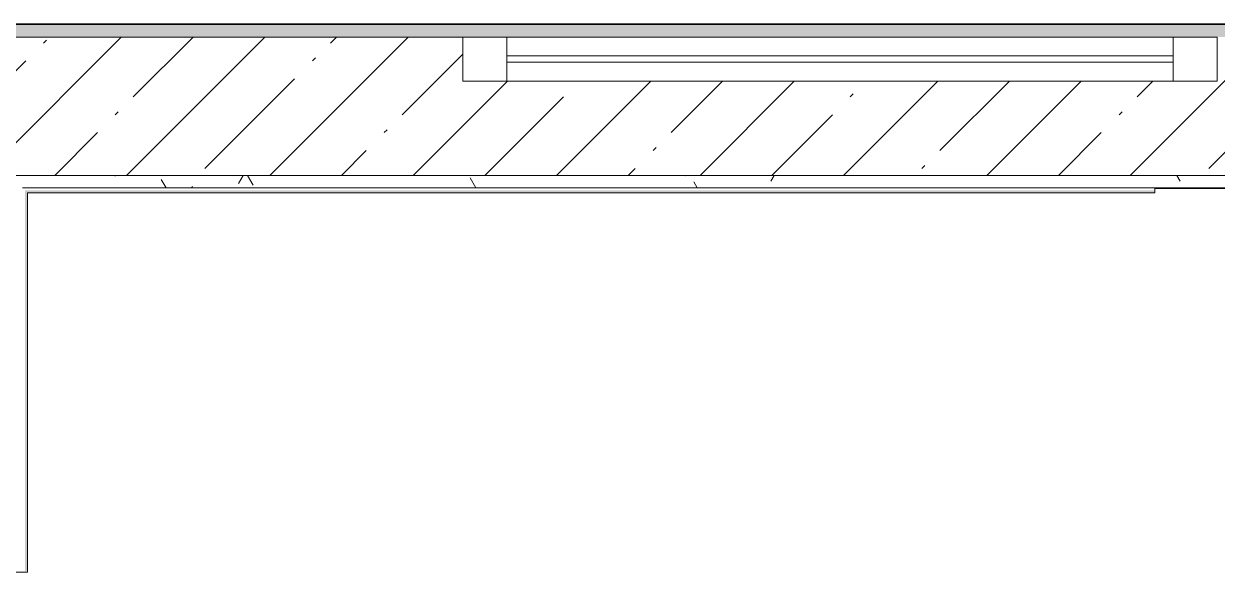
# Model space of a CAD drawing. Header units: millimetres. Extents: x -213911 to 415037, y -3642 to 107391.
# Drawn here: x 44277 to 46175, y 86235 to 87107 of the extents above; entities that cross this region are included whole.
import ezdxf

# ---------------------------------------------------------------- set-up
doc = ezdxf.new("R2010")
doc.units = ezdxf.units.MM
doc.layers.add('A-AREA-PATT-1', color=7, linetype='Continuous', lineweight=5, true_color=0xa5bae0, transparency=1)
for name, color, linetype, lineweight in [('A-FLOR', 7, 'Continuous', 9), ('A-GLAZ', 7, 'Continuous', 9), ('A-GLAZ-1', 7, 'Continuous', 5), ('I-WALL', 7, 'Continuous', 5)]:
    doc.layers.add(name, color=color, linetype=linetype, lineweight=lineweight)
doc.layers.add('A-WALL-1', color=9, linetype='Continuous', lineweight=5, true_color=0x808080)
doc.layers.add('A-WALL-FNSH-1', color=9, linetype='Continuous', lineweight=5, true_color=0x808080)
pattern_1 = [(0, (0, 0), (243.84, 60.96), [20.117, -162.763, 20.117, -162.763, -975.36]), (0, (0, 0), (243.84, 60.96), [-365.76, 20.117, -345.643, 20.117, -162.763, -426.72]), (0, (0, 0), (243.84, 60.96), [-914.4, 20.117, -101.803, 20.117, -284.683]), (120, (91.44, 30.48), (-174.71291, 180.691634), [20.117, -162.763, 20.117, -162.763, -975.36]), (120, (91.44, 30.48), (-174.71291, 180.691634), [-365.76, 20.117, -345.643, 20.117, -162.763, -426.72]), (120, (91.44, 30.48), (-174.71291, 180.691634), [-914.4, 20.117, -101.803, 20.117, -284.683]), (240, (121.92, 152.4), (-69.12709, -241.651634), [20.117, -162.763, 20.117, -162.763, -975.36]), (240, (121.92, 152.4), (-69.12709, -241.651634), [-365.76, 20.117, -345.643, 20.117, -162.763, -426.72]), (240, (121.92, 152.4), (-69.12709, -241.651634), [-914.4, 20.117, -101.803, 20.117, -284.683])]

# ---------------------------------------------------------------- blocks, each defined once
blk = doc.blocks.new('120_Окно_СКБ_1Ст - 120_Окно_СКБ_1Ст 400х1200 EI30-24228621-Объем проектирования 1 этажа')
at = {"layer": 'A-GLAZ'}
for p, q in [((-600, 40), (-600, 110)), ((-600, 110), (-530, 110)), ((-530, 110), (-530, 40)), ((530, 40), (530, 110)), ((530, 110), (600, 110)), ((600, 110), (600, 40)), ((-530, 40), (-600, 40)), ((600, 40), (530, 40))]:
    blk.add_line(p, q, dxfattribs=at)
at = {"layer": 'A-GLAZ-1'}
for p, q in [((600, 110), (-600, 110)), ((530, 80), (-530, 80)), ((530, 70), (-530, 70)), ((-600, 40), (600, 40))]:
    blk.add_line(p, q, dxfattribs=at)
blk = doc.blocks.new('1floor')
at = {"layer": 'A-AREA-PATT-1'}
blk.add_hatch(color=256, dxfattribs=at).paths.add_polyline_path([(44214, 7050), (44218, 7051.5), (44218, 7652), (46011, 7652), (46011, 7656), (44214, 7656), (44214, 7050.8)])
at = {"layer": 'I-WALL'}
h = blk.add_hatch(dxfattribs=at)
h.set_pattern_fill('FP_191', color=256, style=0, pattern_type=2)
h.set_pattern_definition(pattern_1)
h.paths.add_polyline_path([(74962.5, 7900), (75460, 7900), (75459, 7920), (73730, 7920), (73730, 7908), (73760, 7908), (73760, 7900), (73947.5, 7900)])
h.paths.add_polyline_path([(72124.4, 7900), (72250, 7900), (72250, 7908), (72280, 7908), (72280, 7920), (71660, 7920), (71660, 7908), (71690, 7908), (71690, 7900), (72080, 7900)])
h.paths.add_polyline_path([(70320, 7900), (70680, 7900), (70680, 7908), (70710, 7908), (70710, 7920), (69360, 7920), (69360, 7908), (69390, 7908), (69390, 7900), (70020, 7900)])
h.paths.add_polyline_path([(67835, 7900), (68230, 7900), (68230, 7908), (68260, 7908), (68260, 7920), (66860, 7920), (66860, 7908), (66890, 7908), (66890, 7900), (67758.3, 7900)])
h.paths.add_polyline_path([(60610, 7900), (65880, 7900), (65880, 7908), (65910, 7908), (65910, 7920), (60610, 7920)])
h.paths.add_polyline_path([(57443, 7900), (58110, 7900), (58110, 7920), (50710, 7920), (50710, 7900), (57180, 7900)])
h.paths.add_polyline_path([(47910, 7900), (48210, 7900), (48210, 7920), (41840, 7920), (41840, 7900), (47410, 7900)])
h.paths.add_polyline_path([(39040, 7900), (39340, 7900), (39340, 7920), (38761, 7920), (38760, 7900), (38875.4, 7900)])
h = blk.add_hatch(dxfattribs=at)
h.set_pattern_fill('FP_1', color=256, style=0, pattern_type=2)
h.set_pattern_definition([(45, (0, 0), (-114.04925, 114.04925), []), (45, (114.05, 0), (-114.04925, 114.04925), [201.612, -40.322, 6.706, -33.617])])
h.paths.add_polyline_path([(45064.6, 7680), (47410, 7680), (47410, 7900), (46110, 7900), (46110, 7830), (44910, 7830), (44910, 7900), (43410, 7900), (43410, 7680), (44210, 7680)])
h = blk.add_hatch(dxfattribs=at)
h.set_pattern_fill('FP_191', color=256, style=0, pattern_type=2)
h.set_pattern_definition(pattern_1)
h.paths.add_polyline_path([(44218, 7660), (47390, 7661), (47410, 7680), (44210, 7680), (44210, 7660)])
h.paths.add_polyline_path([(47390, 7660), (47410, 7660), (47410, 7680)])
at = {"layer": 'A-FLOR'}
for p, q in [((66770, 7920), (38761, 7920)), ((46011, 7660), (47389, 7660))]:
    blk.add_line(p, q, dxfattribs=at)
at = {"layer": 'A-WALL-1'}
for p, q in [((44910, 7900), (43410, 7900)), ((47410, 7680), (43410, 7680))]:
    blk.add_line(p, q, dxfattribs=at)
at = {"layer": 'A-WALL-FNSH-1'}
for p, q in [((65910, 7921), (38761, 7921)), ((46011, 7659), (47389, 7659)), ((42889, 7049), (44218, 7049)), ((44218, 7049), (44218, 7050))]:
    blk.add_line(p, q, dxfattribs=at)
at = {"layer": 'I-WALL'}
for p, q in [((44210, 7660), (46011, 7660)), ((44218, 7652), (44218, 7050)), ((46011, 7652), (44218, 7652)), ((46011, 7659), (46011, 7652))]:
    blk.add_line(p, q, dxfattribs=at)
at = {"layer": 'A-GLAZ', "color": 3}
blk.add_blockref('120_Окно_СКБ_1Ст - 120_Окно_СКБ_1Ст 400х1200 EI30-24228621-Объем проектирования 1 этажа', (45510, 7790), dxfattribs=at)

msp = doc.modelspace()

# ---------------------------------------------------------------- block references
msp.add_blockref('1floor', (64.7, 79186.1))

doc.saveas('drawing.dxf')
